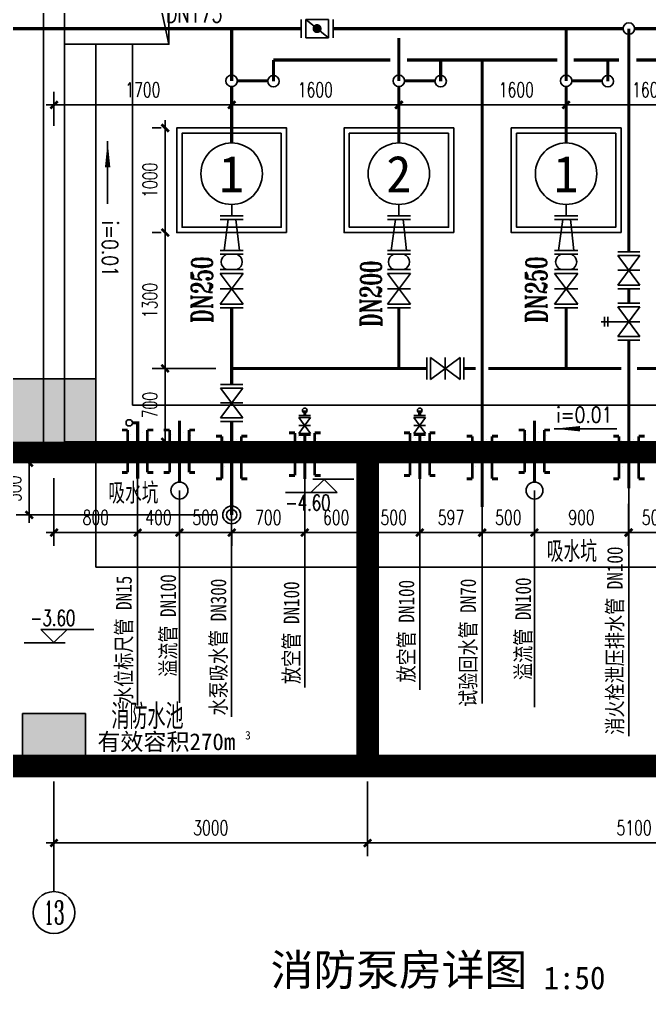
# Model space of a CAD drawing. Extents: x -1920 to 40080, y 2127 to 31827.
# Drawn here: x 3335 to 9364, y 16910 to 26186 of the extents above; entities that cross this region are included whole.
import ezdxf
from ezdxf.enums import TextEntityAlignment as Align

# ---------------------------------------------------------------- set-up
doc = ezdxf.new("R2010")
doc.units = 0
doc.header["$LTSCALE"] = 1000
doc.linetypes.add('ACAD_ISO04W100', pattern=[30.5, 24, -3, 0.5, -3])
doc.linetypes.add('ACAD_ISO05W100', pattern=[33, 24, -3, 0, -3, 0, -3])
for name, color, linetype in [('0STXT标注', 3, 'Continuous'), ('0SX消火栓', 1, 'ACAD_ISO04W100'), ('0SZ自喷', 11, 'ACAD_ISO05W100'), ('0标高', 3, 'Continuous'), ('0管径', 2, 'Continuous'), ('0细线', 8, 'Continuous'), ('0辅助', 8, 'Continuous'), ('0附件', 2, 'Continuous'), ('AXIS_TEXT', 7, 'Continuous'), ('CTXT', 2, 'Continuous'), ('CXHS', 6, 'ACAD_ISO04W100'), ('CZP', 30, 'ACAD_ISO05W100'), ('FM', 60, 'Continuous'), ('PUB_HATCH', 8, 'Continuous'), ('PUB_TEXT', 7, 'Continuous'), ('W_FU', 7, 'Continuous'), ('WALL', 9, 'Continuous'), ('zb', 7, 'Continuous'), ('消防', 6, 'Continuous')]:
    doc.layers.add(name, color=color, linetype=linetype)
doc.styles.add('BZ', font='romant.shx', dxfattribs={"width": 0.7, "bigfont": 'hztxt.shx'})
doc.styles.add('COMPLEX', font='COMPLEX')
doc.styles.add('DX', font='txt.shx', dxfattribs={"width": 0.7, "bigfont": 'hztxt.shx'})
doc.styles.add('HZHEITI', font='simhei.ttf')
doc.styles.add('ROMANT', font='romant.shx', dxfattribs={"width": 0.7, "height": 300})
doc.styles.get("Standard").update_dxf_attribs({"font": 'gbenor.shx', "bigfont": 'gbcbig.shx'})
doc.styles.add('TYHT', font='simhei.ttf', dxfattribs={"width": 0.7})
doc.styles.add('黑体', font='simhei.ttf')
doc.dimstyles.new('DIMA50', dxfattribs={"dimscale": 0.5, "dimtxt": 280, "dimasz": 1, "dimexe": 250, "dimexo": 300, "dimgap": 150, "dimtad": 1, "dimdec": 0, "dimdsep": 46, "dimtxsty": 'BZ', "dimblk": '_DIMX', "dimcen": 2.5, "dimclrd": 9, "dimclre": 9, "dimclrt": 256, "dimadec": 0, "dimazin": 0, "dimtfac": 1, "dimtdec": 0, "dimtix": 1, "dimtmove": 2, "dimatfit": 3, "dimldrblk": '_DIMX', "dimfxl": 1, "dimtolj": 1, "dimtzin": 0, "dimarcsym": 0})

# ---------------------------------------------------------------- blocks, each defined once
blk = doc.blocks.new('_FZH')
blk.add_lwpolyline([(-0.5, -0.5), (0.5, -0.5), (0.5, 0.5), (-0.5, 0.5)], close=True)
at = {"layer": 'PUB_HATCH'}
blk.add_solid([(-0.5, -0.5), (0.5, -0.5), (-0.5, 0.5), (0.5, 0.5)], dxfattribs=at)
blk = doc.blocks.new('_AXISO')
blk.add_circle((0, 0), 0.5)
at = {"layer": 'AXIS_TEXT', "style": 'COMPLEX', "width": 1.041667}
blk.add_attdef('A', text='', height=0.56, dxfattribs=at).set_placement((-0.25, -0.28), (0.25, -0.28), align=Align.FIT)
blk = doc.blocks.new('B5')
at = {"layer": 'FM'}
for p, q in [((-6, -1.5), (-6, 1.5)), ((-5.5, 1.5), (-5.5, -1.5)), ((-1.5, -1.5), (-1.5, 1.5)), ((-1, 1.5), (-1, -1.5)), ((1, -1.5), (1, 1.5)), ((1.5, -1.5), (1.5, 1.5)), ((1.5, 1.5), (5.5, -1.5)), ((1.5, -1.5), (5.5, 1.5)), ((5.5, 1.5), (5.5, -1.5)), ((6, -1.5), (6, 1.5)), ((-5.49, 0.56), (-1.5, 1)), ((-1.5, -1), (-5.49, -0.44))]:
    blk.add_line(p, q, dxfattribs=at)
for centre, start, end in [((0, 0.31), 18.9005, 161.0974), ((0, -0.31), 198.9005, 341.0974)]:
    blk.add_arc(centre, 1.06, start, end, dxfattribs=at)
blk = doc.blocks.new('_DIMX')
blk.add_line((-150, 0), (150, 0))
at = {"const_width": 50}
blk.add_lwpolyline([(-70, -70), (70, 70)], dxfattribs=at)
blk = doc.blocks.new('*D19')
at = {"layer": '0STXT标注', "color": 9, "lineweight": -2, "transparency": 16777216}
for p, q in [((3666, 25167), (3666, 25493.9)), ((3666.5, 25368.9), (5365.8, 25368.9)), ((5366.3, 25256.3), (5366.3, 25243.9))]:
    blk.add_line(p, q, dxfattribs=at)
at = {"layer": 'Defpoints', "color": 0, "transparency": 16777216}
for p in [(5366.3, 25406.3, 0), (5366.3, 25368.9), (3666, 25017, 0)]:
    blk.add_point(p, dxfattribs=at)
at = {"layer": '0STXT标注', "color": 9, "lineweight": -2, "transparency": 16777216, "xscale": 0.5, "yscale": 0.5, "zscale": 0.5, "rotation": 180}
blk.add_blockref('_DIMX', (3666, 25368.9), dxfattribs=at)
at = {"layer": '0STXT标注', "color": 9, "lineweight": -2, "transparency": 16777216, "xscale": 0.5, "yscale": 0.5, "zscale": 0.5}
blk.add_blockref('_DIMX', (5366.3, 25368.9), dxfattribs=at)
at = {"layer": '0STXT标注', "transparency": 16777216, "insert": (4516.1, 25513.9), "char_height": 140, "attachment_point": 5, "style": 'BZ'}
blk.add_mtext('\\A1;1700', dxfattribs=at)
blk = doc.blocks.new('*D20')
at = {"layer": '0STXT标注', "color": 9, "lineweight": -2, "transparency": 16777216}
for p, q in [((6966.3, 25457.1), (6966.3, 25493.9)), ((5366.8, 25368.9), (6965.8, 25368.9)), ((5366.3, 25256.3), (5366.3, 25243.9))]:
    blk.add_line(p, q, dxfattribs=at)
at = {"layer": 'Defpoints', "color": 0, "transparency": 16777216}
for p in [(5366.3, 25406.3, 0), (6966.3, 25368.9), (6966.3, 25307.1, 0)]:
    blk.add_point(p, dxfattribs=at)
at = {"layer": '0STXT标注', "color": 9, "lineweight": -2, "transparency": 16777216, "xscale": 0.5, "yscale": 0.5, "zscale": 0.5, "rotation": 180}
blk.add_blockref('_DIMX', (5366.3, 25368.9), dxfattribs=at)
at = {"layer": '0STXT标注', "color": 9, "lineweight": -2, "transparency": 16777216, "xscale": 0.5, "yscale": 0.5, "zscale": 0.5}
blk.add_blockref('_DIMX', (6966.3, 25368.9), dxfattribs=at)
at = {"layer": '0STXT标注', "transparency": 16777216, "insert": (6166.3, 25513.9), "char_height": 140, "attachment_point": 5, "style": 'BZ'}
blk.add_mtext('\\A1;1600', dxfattribs=at)
blk = doc.blocks.new('*D21')
at = {"layer": '0STXT标注', "color": 9, "lineweight": -2, "transparency": 16777216}
for p, q in [((6965.3, 25457.1), (6965.3, 25493.9)), ((8565.3, 25424), (8565.3, 25493.9)), ((6965.8, 25368.9), (8564.8, 25368.9))]:
    blk.add_line(p, q, dxfattribs=at)
at = {"layer": 'Defpoints', "color": 0, "transparency": 16777216}
for p in [(8565.3, 25368.9), (6965.3, 25307.1, 0), (8565.3, 25274, 0)]:
    blk.add_point(p, dxfattribs=at)
at = {"layer": '0STXT标注', "color": 9, "lineweight": -2, "transparency": 16777216, "xscale": 0.5, "yscale": 0.5, "zscale": 0.5, "rotation": 180}
blk.add_blockref('_DIMX', (6965.3, 25368.9), dxfattribs=at)
at = {"layer": '0STXT标注', "color": 9, "lineweight": -2, "transparency": 16777216, "xscale": 0.5, "yscale": 0.5, "zscale": 0.5}
blk.add_blockref('_DIMX', (8565.3, 25368.9), dxfattribs=at)
at = {"layer": '0STXT标注', "transparency": 16777216, "insert": (8089.3, 25513.9), "char_height": 140, "attachment_point": 5, "style": 'BZ'}
blk.add_mtext('\\A1;1600', dxfattribs=at)
blk = doc.blocks.new('*D22')
at = {"layer": '0STXT标注', "color": 9, "lineweight": -2, "transparency": 16777216}
for p, q in [((8565.3, 25424), (8565.3, 25493.9)), ((10165, 25392.2), (10165, 25493.9)), ((8565.8, 25368.9), (10164.5, 25368.9))]:
    blk.add_line(p, q, dxfattribs=at)
at = {"layer": 'Defpoints', "color": 0, "transparency": 16777216}
for p in [(10165, 25368.9), (8565.3, 25274, 0), (10165, 25242.2, 0)]:
    blk.add_point(p, dxfattribs=at)
at = {"layer": '0STXT标注', "color": 9, "lineweight": -2, "transparency": 16777216, "xscale": 0.5, "yscale": 0.5, "zscale": 0.5, "rotation": 180}
blk.add_blockref('_DIMX', (8565.3, 25368.9), dxfattribs=at)
at = {"layer": '0STXT标注', "color": 9, "lineweight": -2, "transparency": 16777216, "xscale": 0.5, "yscale": 0.5, "zscale": 0.5}
blk.add_blockref('_DIMX', (10165, 25368.9), dxfattribs=at)
at = {"layer": '0STXT标注', "transparency": 16777216, "insert": (9365.1, 25513.9), "char_height": 140, "attachment_point": 5, "style": 'BZ'}
blk.add_mtext('\\A1;1600', dxfattribs=at)
blk = doc.blocks.new('*D24')
at = {"layer": '0STXT标注', "color": 9, "lineweight": -2, "transparency": 16777216}
for p, q in [((3666, 21798.2), (3666, 21154.2)), ((4466, 21798.2), (4466, 21154.2)), ((3666.5, 21279.2), (4465.5, 21279.2))]:
    blk.add_line(p, q, dxfattribs=at)
at = {"layer": 'Defpoints', "color": 0, "transparency": 16777216}
for p in [(3666, 21948.2, 0), (4466, 21948.2, 0), (4466, 21279.2)]:
    blk.add_point(p, dxfattribs=at)
at = {"layer": '0STXT标注', "color": 9, "lineweight": -2, "transparency": 16777216, "xscale": 0.5, "yscale": 0.5, "zscale": 0.5, "rotation": 180}
blk.add_blockref('_DIMX', (3666, 21279.2), dxfattribs=at)
at = {"layer": '0STXT标注', "color": 9, "lineweight": -2, "transparency": 16777216, "xscale": 0.5, "yscale": 0.5, "zscale": 0.5}
blk.add_blockref('_DIMX', (4466, 21279.2), dxfattribs=at)
at = {"layer": '0STXT标注', "transparency": 16777216, "insert": (4066, 21424.2), "char_height": 140, "attachment_point": 5, "style": 'BZ'}
blk.add_mtext('\\A1;800', dxfattribs=at)
blk = doc.blocks.new('*D25')
at = {"layer": '0STXT标注', "color": 9, "lineweight": -2, "transparency": 16777216}
for p, q in [((4466, 21798.2), (4466, 21154.2)), ((4866, 21530.9), (4866, 21154.2)), ((4465.5, 21279.2), (4465, 21279.2)), ((4466, 21279.2), (4866, 21279.2)), ((4866.5, 21279.2), (4867, 21279.2))]:
    blk.add_line(p, q, dxfattribs=at)
at = {"layer": 'Defpoints', "color": 0, "transparency": 16777216}
for p in [(4466, 21948.2, 0), (4866, 21680.9, 0), (4866, 21279.2)]:
    blk.add_point(p, dxfattribs=at)
at = {"layer": '0STXT标注', "color": 9, "lineweight": -2, "transparency": 16777216, "xscale": 0.5, "yscale": 0.5, "zscale": 0.5}
blk.add_blockref('_DIMX', (4466, 21279.2), dxfattribs=at)
at = {"layer": '0STXT标注', "color": 9, "lineweight": -2, "transparency": 16777216, "xscale": 0.5, "yscale": 0.5, "zscale": 0.5, "rotation": 180}
blk.add_blockref('_DIMX', (4866, 21279.2), dxfattribs=at)
at = {"layer": '0STXT标注', "transparency": 16777216, "insert": (4666, 21424.2), "char_height": 140, "attachment_point": 5, "style": 'BZ'}
blk.add_mtext('\\A1;400', dxfattribs=at)
blk = doc.blocks.new('*D26')
at = {"layer": '0STXT标注', "color": 9, "lineweight": -2, "transparency": 16777216}
for p, q in [((4866, 21530.9), (4866, 21154.2)), ((4866.5, 21279.2), (5365.8, 21279.2)), ((5366.3, 21298.2), (5366.3, 21154.2))]:
    blk.add_line(p, q, dxfattribs=at)
at = {"layer": 'Defpoints', "color": 0, "transparency": 16777216}
for p in [(4866, 21680.9, 0), (5366.3, 21448.2, 0), (5366.3, 21279.2)]:
    blk.add_point(p, dxfattribs=at)
at = {"layer": '0STXT标注', "color": 9, "lineweight": -2, "transparency": 16777216, "xscale": 0.5, "yscale": 0.5, "zscale": 0.5, "rotation": 180}
blk.add_blockref('_DIMX', (4866, 21279.2), dxfattribs=at)
at = {"layer": '0STXT标注', "color": 9, "lineweight": -2, "transparency": 16777216, "xscale": 0.5, "yscale": 0.5, "zscale": 0.5}
blk.add_blockref('_DIMX', (5366.3, 21279.2), dxfattribs=at)
at = {"layer": '0STXT标注', "transparency": 16777216, "insert": (5116.1, 21424.2), "char_height": 140, "attachment_point": 5, "style": 'BZ'}
blk.add_mtext('\\A1;500', dxfattribs=at)
blk = doc.blocks.new('*D27')
at = {"layer": '0STXT标注', "color": 9, "lineweight": -2, "transparency": 16777216}
for p, q in [((6066, 21641.3), (6066, 21154.2)), ((5366.3, 21298.2), (5366.3, 21154.2)), ((5366.8, 21279.2), (6065.5, 21279.2))]:
    blk.add_line(p, q, dxfattribs=at)
at = {"layer": 'Defpoints', "color": 0, "transparency": 16777216}
for p in [(6066, 21791.3, 0), (5366.3, 21448.2, 0), (6066, 21279.2)]:
    blk.add_point(p, dxfattribs=at)
at = {"layer": '0STXT标注', "color": 9, "lineweight": -2, "transparency": 16777216, "xscale": 0.5, "yscale": 0.5, "zscale": 0.5, "rotation": 180}
blk.add_blockref('_DIMX', (5366.3, 21279.2), dxfattribs=at)
at = {"layer": '0STXT标注', "color": 9, "lineweight": -2, "transparency": 16777216, "xscale": 0.5, "yscale": 0.5, "zscale": 0.5}
blk.add_blockref('_DIMX', (6066, 21279.2), dxfattribs=at)
at = {"layer": '0STXT标注', "transparency": 16777216, "insert": (5716.1, 21424.2), "char_height": 140, "attachment_point": 5, "style": 'BZ'}
blk.add_mtext('\\A1;700', dxfattribs=at)
blk = doc.blocks.new('*D28')
at = {"layer": '0STXT标注', "color": 9, "lineweight": -2, "transparency": 16777216}
for p, q in [((6066, 21641.3), (6066, 21154.2)), ((6666, 21534.3), (6666, 21154.2)), ((6066.5, 21279.2), (6665.5, 21279.2))]:
    blk.add_line(p, q, dxfattribs=at)
at = {"layer": 'Defpoints', "color": 0, "transparency": 16777216}
for p in [(6066, 21791.3, 0), (6666, 21684.3, 0), (6666, 21279.2)]:
    blk.add_point(p, dxfattribs=at)
at = {"layer": '0STXT标注', "color": 9, "lineweight": -2, "transparency": 16777216, "xscale": 0.5, "yscale": 0.5, "zscale": 0.5, "rotation": 180}
blk.add_blockref('_DIMX', (6066, 21279.2), dxfattribs=at)
at = {"layer": '0STXT标注', "color": 9, "lineweight": -2, "transparency": 16777216, "xscale": 0.5, "yscale": 0.5, "zscale": 0.5}
blk.add_blockref('_DIMX', (6666, 21279.2), dxfattribs=at)
at = {"layer": '0STXT标注', "transparency": 16777216, "insert": (6366, 21424.2), "char_height": 140, "attachment_point": 5, "style": 'BZ'}
blk.add_mtext('\\A1;600', dxfattribs=at)
blk = doc.blocks.new('*D29')
at = {"layer": '0STXT标注', "color": 9, "lineweight": -2, "transparency": 16777216}
for p, q in [((7166, 21647.9), (7166, 21154.2)), ((6666, 21534.3), (6666, 21154.2)), ((6666.5, 21279.2), (7165.5, 21279.2))]:
    blk.add_line(p, q, dxfattribs=at)
at = {"layer": 'Defpoints', "color": 0, "transparency": 16777216}
for p in [(7166, 21797.9, 0), (6666, 21684.3, 0), (7166, 21279.2)]:
    blk.add_point(p, dxfattribs=at)
at = {"layer": '0STXT标注', "color": 9, "lineweight": -2, "transparency": 16777216, "xscale": 0.5, "yscale": 0.5, "zscale": 0.5, "rotation": 180}
blk.add_blockref('_DIMX', (6666, 21279.2), dxfattribs=at)
at = {"layer": '0STXT标注', "color": 9, "lineweight": -2, "transparency": 16777216, "xscale": 0.5, "yscale": 0.5, "zscale": 0.5}
blk.add_blockref('_DIMX', (7166, 21279.2), dxfattribs=at)
at = {"layer": '0STXT标注', "transparency": 16777216, "insert": (6916, 21424.2), "char_height": 140, "attachment_point": 5, "style": 'BZ'}
blk.add_mtext('\\A1;500', dxfattribs=at)
blk = doc.blocks.new('*D30')
at = {"layer": '0STXT标注', "color": 9, "lineweight": -2, "transparency": 16777216}
for p, q in [((7166, 21647.9), (7166, 21154.2)), ((7762.9, 21420.8), (7762.9, 21154.2)), ((7166.5, 21279.2), (7762.4, 21279.2))]:
    blk.add_line(p, q, dxfattribs=at)
at = {"layer": 'Defpoints', "color": 0, "transparency": 16777216}
for p in [(7166, 21797.9, 0), (7762.9, 21570.8, 0), (7762.9, 21279.2)]:
    blk.add_point(p, dxfattribs=at)
at = {"layer": '0STXT标注', "color": 9, "lineweight": -2, "transparency": 16777216, "xscale": 0.5, "yscale": 0.5, "zscale": 0.5, "rotation": 180}
blk.add_blockref('_DIMX', (7166, 21279.2), dxfattribs=at)
at = {"layer": '0STXT标注', "color": 9, "lineweight": -2, "transparency": 16777216, "xscale": 0.5, "yscale": 0.5, "zscale": 0.5}
blk.add_blockref('_DIMX', (7762.9, 21279.2), dxfattribs=at)
at = {"layer": '0STXT标注', "transparency": 16777216, "insert": (7464.4, 21424.2), "char_height": 140, "attachment_point": 5, "style": 'BZ'}
blk.add_mtext('\\A1;597', dxfattribs=at)
blk = doc.blocks.new('*D31')
at = {"layer": '0STXT标注', "color": 9, "lineweight": -2, "transparency": 16777216}
for p, q in [((8262.9, 21530.9), (8262.9, 21154.2)), ((7762.9, 21420.8), (7762.9, 21154.2)), ((7763.4, 21279.2), (8262.4, 21279.2))]:
    blk.add_line(p, q, dxfattribs=at)
at = {"layer": 'Defpoints', "color": 0, "transparency": 16777216}
for p in [(8262.9, 21680.9, 0), (7762.9, 21570.8, 0), (8262.9, 21279.2)]:
    blk.add_point(p, dxfattribs=at)
at = {"layer": '0STXT标注', "color": 9, "lineweight": -2, "transparency": 16777216, "xscale": 0.5, "yscale": 0.5, "zscale": 0.5, "rotation": 180}
blk.add_blockref('_DIMX', (7762.9, 21279.2), dxfattribs=at)
at = {"layer": '0STXT标注', "color": 9, "lineweight": -2, "transparency": 16777216, "xscale": 0.5, "yscale": 0.5, "zscale": 0.5}
blk.add_blockref('_DIMX', (8262.9, 21279.2), dxfattribs=at)
at = {"layer": '0STXT标注', "transparency": 16777216, "insert": (8012.9, 21424.2), "char_height": 140, "attachment_point": 5, "style": 'BZ'}
blk.add_mtext('\\A1;500', dxfattribs=at)
blk = doc.blocks.new('*D32')
at = {"layer": '0STXT标注', "color": 9, "lineweight": -2, "transparency": 16777216}
for p, q in [((8262.9, 21530.9), (8262.9, 21154.2)), ((9163, 21553.2), (9163, 21154.2)), ((8263.4, 21279.2), (9162.5, 21279.2))]:
    blk.add_line(p, q, dxfattribs=at)
at = {"layer": 'Defpoints', "color": 0, "transparency": 16777216}
for p in [(8262.9, 21680.9, 0), (9163, 21703.2, 0), (9163, 21279.2)]:
    blk.add_point(p, dxfattribs=at)
at = {"layer": '0STXT标注', "color": 9, "lineweight": -2, "transparency": 16777216, "xscale": 0.5, "yscale": 0.5, "zscale": 0.5, "rotation": 180}
blk.add_blockref('_DIMX', (8262.9, 21279.2), dxfattribs=at)
at = {"layer": '0STXT标注', "color": 9, "lineweight": -2, "transparency": 16777216, "xscale": 0.5, "yscale": 0.5, "zscale": 0.5}
blk.add_blockref('_DIMX', (9163, 21279.2), dxfattribs=at)
at = {"layer": '0STXT标注', "transparency": 16777216, "insert": (8712.9, 21424.2), "char_height": 140, "attachment_point": 5, "style": 'BZ'}
blk.add_mtext('\\A1;900', dxfattribs=at)
blk = doc.blocks.new('*D33')
at = {"layer": '0STXT标注', "color": 9, "lineweight": -2, "transparency": 16777216}
for p, q in [((9166, 21553.2), (9166, 21154.2)), ((9666, 21553.2), (9666, 21154.2)), ((9166.5, 21279.2), (9665.5, 21279.2))]:
    blk.add_line(p, q, dxfattribs=at)
at = {"layer": 'Defpoints', "color": 0, "transparency": 16777216}
for p in [(9166, 21703.2, 0), (9666, 21703.2, 0), (9666, 21279.2)]:
    blk.add_point(p, dxfattribs=at)
at = {"layer": '0STXT标注', "color": 9, "lineweight": -2, "transparency": 16777216, "xscale": 0.5, "yscale": 0.5, "zscale": 0.5, "rotation": 180}
blk.add_blockref('_DIMX', (9166, 21279.2), dxfattribs=at)
at = {"layer": '0STXT标注', "color": 9, "lineweight": -2, "transparency": 16777216, "xscale": 0.5, "yscale": 0.5, "zscale": 0.5}
blk.add_blockref('_DIMX', (9666, 21279.2), dxfattribs=at)
at = {"layer": '0STXT标注', "transparency": 16777216, "insert": (9416, 21424.2), "char_height": 140, "attachment_point": 5, "style": 'BZ'}
blk.add_mtext('\\A1;500', dxfattribs=at)
blk = doc.blocks.new('*D37')
at = {"layer": '0STXT标注', "color": 9, "lineweight": -2, "transparency": 16777216}
for p, q in [((5216, 21948.2), (3303.1, 21948.2)), ((3428.1, 21448.7), (3428.1, 21947.7)), ((5216, 21448.2), (3303.1, 21448.2))]:
    blk.add_line(p, q, dxfattribs=at)
at = {"layer": 'Defpoints', "color": 0, "transparency": 16777216}
for p in [(3428.1, 21948.2), (5366, 21948.2, 0), (5366, 21448.2, 0)]:
    blk.add_point(p, dxfattribs=at)
at = {"layer": '0STXT标注', "color": 9, "lineweight": -2, "transparency": 16777216, "xscale": 0.5, "yscale": 0.5, "zscale": 0.5}
for p, rotation in [((3428.1, 21948.2), 90), ((3428.1, 21448.2), 270)]:
    blk.add_blockref('_DIMX', p, dxfattribs=dict(at, rotation=rotation))
at = {"layer": '0STXT标注', "transparency": 16777216, "insert": (3283.1, 21698.2), "char_height": 140, "attachment_point": 5, "rotation": 90, "style": 'BZ'}
blk.add_mtext('\\A1;500', dxfattribs=at)
blk = doc.blocks.new('*D39')
at = {"layer": '0STXT标注', "color": 9, "lineweight": -2, "transparency": 16777216}
for p, q in [((3666, 18898.2), (3666, 18186.6)), ((6666, 18898.2), (6666, 18186.6)), ((3666.5, 18311.6), (6665.5, 18311.6))]:
    blk.add_line(p, q, dxfattribs=at)
at = {"layer": 'Defpoints', "color": 0, "transparency": 16777216}
for p in [(3666, 19048.2, 0), (6666, 19048.2, 0), (6666, 18311.6)]:
    blk.add_point(p, dxfattribs=at)
at = {"layer": '0STXT标注', "color": 9, "lineweight": -2, "transparency": 16777216, "xscale": 0.5, "yscale": 0.5, "zscale": 0.5, "rotation": 180}
blk.add_blockref('_DIMX', (3666, 18311.6), dxfattribs=at)
at = {"layer": '0STXT标注', "color": 9, "lineweight": -2, "transparency": 16777216, "xscale": 0.5, "yscale": 0.5, "zscale": 0.5}
blk.add_blockref('_DIMX', (6666, 18311.6), dxfattribs=at)
at = {"layer": '0STXT标注', "transparency": 16777216, "insert": (5166, 18456.6), "char_height": 140, "attachment_point": 5, "style": 'BZ'}
blk.add_mtext('\\A1;3000', dxfattribs=at)
blk = doc.blocks.new('*D40')
at = {"layer": '0STXT标注', "color": 9, "lineweight": -2, "transparency": 16777216}
for p, q in [((6666, 18898.2), (6666, 18186.6)), ((11766, 18898.2), (11766, 18186.6)), ((6666.5, 18311.6), (11765.5, 18311.6))]:
    blk.add_line(p, q, dxfattribs=at)
at = {"layer": 'Defpoints', "color": 0, "transparency": 16777216}
for p in [(6666, 19048.2, 0), (11766, 19048.2, 0), (11766, 18311.6)]:
    blk.add_point(p, dxfattribs=at)
at = {"layer": '0STXT标注', "color": 9, "lineweight": -2, "transparency": 16777216, "xscale": 0.5, "yscale": 0.5, "zscale": 0.5, "rotation": 180}
blk.add_blockref('_DIMX', (6666, 18311.6), dxfattribs=at)
at = {"layer": '0STXT标注', "color": 9, "lineweight": -2, "transparency": 16777216, "xscale": 0.5, "yscale": 0.5, "zscale": 0.5}
blk.add_blockref('_DIMX', (11766, 18311.6), dxfattribs=at)
at = {"layer": '0STXT标注', "transparency": 16777216, "insert": (9216, 18456.6), "char_height": 140, "attachment_point": 5, "style": 'BZ'}
blk.add_mtext('\\A1;5100', dxfattribs=at)
blk = doc.blocks.new('*D41')
at = {"layer": '0STXT标注', "color": 9, "lineweight": -2, "transparency": 16777216}
for p, q in [((5215.3, 22848.2), (4604.3, 22848.2)), ((4729.3, 22847.7), (4729.3, 22148.7)), ((5216, 22148.2), (4604.3, 22148.2))]:
    blk.add_line(p, q, dxfattribs=at)
at = {"layer": 'Defpoints', "color": 0, "transparency": 16777216}
for p in [(5365.3, 22848.2, 0), (4729.3, 22148.2), (5366, 22148.2, 0)]:
    blk.add_point(p, dxfattribs=at)
at = {"layer": '0STXT标注', "color": 9, "lineweight": -2, "transparency": 16777216, "xscale": 0.5, "yscale": 0.5, "zscale": 0.5}
for p, rotation in [((4729.3, 22848.2), 90), ((4729.3, 22148.2), 270)]:
    blk.add_blockref('_DIMX', p, dxfattribs=dict(at, rotation=rotation))
at = {"layer": '0STXT标注', "transparency": 16777216, "insert": (4584.3, 22498.2), "char_height": 140, "attachment_point": 5, "rotation": 90, "style": 'BZ'}
blk.add_mtext('\\A1;700', dxfattribs=at)
blk = doc.blocks.new('*D42')
at = {"layer": '0STXT标注', "color": 9, "lineweight": -2, "transparency": 16777216}
for p, q in [((4691, 24148.2), (4604.3, 24148.2)), ((4729.3, 22848.7), (4729.3, 24147.7)), ((5215.3, 22848.2), (4604.3, 22848.2))]:
    blk.add_line(p, q, dxfattribs=at)
at = {"layer": 'Defpoints', "color": 0, "transparency": 16777216}
for p in [(4729.3, 24148.2), (4841, 24148.2, 0), (5365.3, 22848.2, 0)]:
    blk.add_point(p, dxfattribs=at)
at = {"layer": '0STXT标注', "color": 9, "lineweight": -2, "transparency": 16777216, "xscale": 0.5, "yscale": 0.5, "zscale": 0.5}
for p, rotation in [((4729.3, 24148.2), 90), ((4729.3, 22848.2), 270)]:
    blk.add_blockref('_DIMX', p, dxfattribs=dict(at, rotation=rotation))
at = {"layer": '0STXT标注', "transparency": 16777216, "insert": (4584.3, 23498.2), "char_height": 140, "attachment_point": 5, "rotation": 90, "style": 'BZ'}
blk.add_mtext('\\A1;1300', dxfattribs=at)
blk = doc.blocks.new('*D43')
at = {"layer": '0STXT标注', "color": 9, "lineweight": -2, "transparency": 16777216}
for p, q in [((4691, 25148.2), (4604.3, 25148.2)), ((4729.3, 24148.7), (4729.3, 25147.7)), ((4691, 24148.2), (4604.3, 24148.2))]:
    blk.add_line(p, q, dxfattribs=at)
at = {"layer": 'Defpoints', "color": 0, "transparency": 16777216}
for p in [(4729.3, 25148.2), (4841, 25148.2, 0), (4841, 24148.2, 0)]:
    blk.add_point(p, dxfattribs=at)
at = {"layer": '0STXT标注', "color": 9, "lineweight": -2, "transparency": 16777216, "xscale": 0.5, "yscale": 0.5, "zscale": 0.5}
for p, rotation in [((4729.3, 25148.2), 90), ((4729.3, 24148.2), 270)]:
    blk.add_blockref('_DIMX', p, dxfattribs=dict(at, rotation=rotation))
at = {"layer": '0STXT标注', "transparency": 16777216, "insert": (4584.3, 24648.2), "char_height": 140, "attachment_point": 5, "rotation": 90, "style": 'BZ'}
blk.add_mtext('\\A1;1000', dxfattribs=at)

msp = doc.modelspace()

# ---------------------------------------------------------------- linework, layer by layer
at = {"layer": '0SX消火栓'}
for p, q in [((5366, 24416.7, 0), (5366, 24308.9, 0)), ((6966, 24416.7, 0), (6966, 24308.9, 0)), ((8566, 24416.7, 0), (8566, 24308.9, 0))]:
    msp.add_line(p, q, dxfattribs=at)
at = {"layer": '0SX消火栓', "const_width": 30, "elevation": 0}
for points in [[(2833.3, 26098.2), (6030.6, 26098.2)], [(5365.3, 26098.2), (5365.3, 25598.2)], [(6335.4, 26098.2), (9111, 26098.2)], [(8565.3, 26098.2), (8565.3, 25598.2)], [(9166, 26098.2), (9166, 23964.1)], [(9221, 26098.2), (9561.1, 26098.2)], [(5765.3, 25594.9), (5765.3, 25798.2)], [(6882.3, 25798.2), (5765.3, 25798.2)], [(8483.1, 25798.2), (7042.8, 25798.2)], [(7365.3, 25594.9), (7365.3, 25798.2)], [(7762.9, 21523.6), (7762.9, 25798.2)], [(9073.1, 25798.2), (8637.8, 25798.2)], [(8965.3, 25594.9), (8965.3, 25798.2)], [(9582.1, 25798.2), (9237.6, 25798.2)], [(5420.3, 25598.2), (5710.4, 25598.2)], [(7020.3, 25598.2), (7310.4, 25598.2)], [(8620.3, 25598.2), (8910.4, 25598.2)], [(5365.3, 25543.2), (5365.3, 25004.7)], [(6965.3, 25543.2), (6965.3, 25004.7)], [(8565.3, 25543.2), (8565.3, 25004.7)], [(9166, 23472), (9166, 23611.3)], [(5365.3, 23426.8), (5365.3, 22848.2)], [(6965.3, 23426.8), (6965.3, 22848.2)], [(8565.3, 23426.8), (8565.3, 22848.2)], [(9166, 23119.2), (9166, 21703.2)], [(5365.3, 22848.2), (7232.9, 22848.2)], [(5366, 22848.2), (5366, 22695.2)], [(7585.7, 22848.2), (7701.2, 22848.2)], [(7822.2, 22848.2), (9093.6, 22848.2)], [(9244.2, 22848.2), (9592.5, 22848.2)], [(6065, 22447.7), (6065, 22397.6)], [(7165, 22447.7), (7165, 22397.6)], [(4865.9, 22348.7), (4865.9, 21761.9)], [(5366, 22342.4), (5366, 21448.2)], [(8262.9, 22348.7), (8262.8, 21761.9)], [(4415.6, 22328.7), (4466, 22328.7), (4466, 21796.5)], [(6065.5, 22209.5), (6066, 21791.3)], [(7165.5, 22209.5), (7166, 21791.3)]]:
    msp.add_lwpolyline(points, dxfattribs=at)
at = {"layer": '0SZ自喷', "const_width": 30, "elevation": 0}
msp.add_lwpolyline([(6966, 26007.9), (6966, 25598.2)], dxfattribs=at)
at = {"layer": '0标高', "color": 2, "linetype": 'Continuous'}
for p, q in [((6249.9, 21788.4, 0), (6123.5, 21662, 0)), ((6249.9, 21788.4, 0), (6376.3, 21662, 0)), ((6376.3, 21662, 0), (5881.3, 21662, 0)), ((3539.6, 20353.6), (4048.1, 20353.6)), ((3666, 20227.2), (3539.6, 20353.6)), ((3666, 20227.2), (3792.4, 20353.6))]:
    msp.add_line(p, q, dxfattribs=at)
at = {"layer": '0标高', "color": 9}
for p, q in [((6533.8, 21789.7, 0), (6141.7, 21789.7, 0)), ((3382.1, 20225.9), (3774.2, 20225.9))]:
    msp.add_line(p, q, dxfattribs=at)
at = {"layer": '0细线', "linetype": 'ByBlock'}
for p, q in [((4466.1, 19625.9, 0), (4466, 21796.5, 0)), ((6066, 19798.1, 0), (6066, 21791.3, 0)), ((7166, 19775.1, 0), (7166, 21792.6, 0)), ((4866, 19652.9, 0), (4866, 21680.9, 0)), ((8262.9, 19610.4, 0), (8262.9, 21680.9, 0)), ((9166, 19333.9, 0), (9166, 21703.2, 0)), ((7762.9, 19644.4, 0), (7762.9, 21523.6, 0)), ((5363.3, 19517, 0), (5363.3, 21448.2, 0))]:
    msp.add_line(p, q, dxfattribs=at)
at = {"layer": '0辅助'}
for p, q in [((3566, 22148.2, 0), (3566, 28148.2)), ((3766, 22148.2, 0), (3766, 27948.2)), ((4066, 22498.2, 0), (4066, 25948.2)), ((4416, 22498.2, 0), (4416, 25948.2)), ((4066, 22748.2, 0), (4066, 20948.2, 0)), ((4416, 22498.2, 0), (11266, 22498.2, 0)), ((3766, 22148.2, 0), (11666, 22148.2, 0)), ((3068.2, 21948.2), (6566, 21948.2, 0)), ((6566, 21948.2, 0), (6566, 19148.2, 0)), ((6766, 21948.2, 0), (6766, 19148.2, 0)), ((6766, 21948.2, 0), (12258, 21948.2, 0)), ((4066, 20948.2, 0), (6566, 20948.2, 0)), ((6766, 20948.2, 0), (11266, 20948.2, 0)), ((6566, 19148.2, 0), (3063.8, 19148.2, 0)), ((12305.5, 19148.2, 0), (6766, 19148.2, 0)), ((12305.5, 18948.2, 0), (3063.8, 18948.2, 0)), ((3666, 17846.3, 0), (3666, 18898.2, 0))]:
    msp.add_line(p, q, dxfattribs=at)
msp.add_lwpolyline([(3766, 25948.2), (4766, 25948.2), (4766, 26948.2), (3766, 26948.2)], close=True, dxfattribs=at)
at = {"layer": '0辅助', "flags": 128}
msp.add_lwpolyline([(3766, 26948.2), (4586.9, 26780.3), (4766, 25948.2)], dxfattribs=at)
at = {"layer": '0辅助', "const_width": 200, "flags": 128}
for points in [[(6666, 22148.2), (6666, 18948.2)], [(12305.5, 19048.2), (3063.8, 19048.2)]]:
    msp.add_lwpolyline(points, dxfattribs=at)
at = {"layer": '0辅助', "color": 252, "const_width": 200, "flags": 128}
msp.add_lwpolyline([(12273.8, 22048.2), (3065.3, 22048.2)], dxfattribs=at)
at = {"layer": '0附件', "color": 60}
for p, q in [((6030.6, 26185.3, 0), (6030.6, 26011.1, 0)), ((6074.1, 26185.3, 0), (6074.1, 26011.1, 0)), ((6291.9, 26185.3, 0), (6074.1, 26185.3, 0)), ((6291.9, 26011.1, 0), (6074.1, 26185.3, 0)), ((6291.9, 26185.3, 0), (6291.9, 26011.1, 0)), ((6335.4, 26185.3, 0), (6335.4, 26011.1, 0)), ((6074.1, 26011.1, 0), (6291.9, 26011.1, 0))]:
    msp.add_line(p, q, dxfattribs=at)
at = {"layer": '0附件', "color": 60, "linetype": 'ByBlock'}
for p, q in [((9060.1, 23964.1, 0), (9271.8, 23964.1, 0)), ((9060.1, 23928.8, 0), (9271.8, 23928.8, 0)), ((9271.8, 23928.8, 0), (9060.1, 23646.5, 0)), ((9060.1, 23928.8, 0), (9271.8, 23646.5, 0)), ((9060.1, 23787.7, 0), (9271.8, 23787.7, 0)), ((9271.8, 23646.5, 0), (9060.1, 23646.5, 0)), ((9060.1, 23611.3, 0), (9271.8, 23611.3, 0)), ((9060.1, 23472, 0), (9271.8, 23472, 0)), ((9060.1, 23436.7, 0), (9271.8, 23154.5, 0)), ((9271.8, 23436.7, 0), (9060.1, 23154.5, 0)), ((9060.1, 23436.7, 0), (9271.8, 23436.7, 0)), ((8899.9, 23295.6, 0), (9271.8, 23295.6, 0)), ((8934, 23340.8, 0), (8934, 23249.9, 0)), ((8965.2, 23340.8, 0), (8965.2, 23249.9, 0)), ((9271.8, 23154.5, 0), (9060.1, 23154.5, 0)), ((9060.1, 23119.2, 0), (9271.8, 23119.2, 0)), ((7232.9, 22954.1, 0), (7232.9, 22742.4, 0)), ((7268.2, 22954.1, 0), (7268.2, 22742.4, 0)), ((7268.2, 22742.4, 0), (7550.4, 22954.1, 0)), ((7268.2, 22954.1, 0), (7550.4, 22742.4, 0)), ((7409.3, 22954.1, 0), (7409.3, 22742.4, 0)), ((7550.4, 22742.4, 0), (7550.4, 22954.1, 0)), ((7585.7, 22954.1, 0), (7585.7, 22742.4, 0)), ((5260.1, 22695.2, 0), (5471.8, 22695.2, 0)), ((5471.8, 22659.9, 0), (5260.1, 22659.9, 0)), ((5471.8, 22377.7, 0), (5260.1, 22659.9, 0)), ((5260.1, 22377.7, 0), (5471.8, 22659.9, 0)), ((5260.1, 22518.8, 0), (5471.8, 22518.8, 0)), ((5260.1, 22377.7, 0), (5471.8, 22377.7, 0)), ((6121.4, 22397.6, 0), (6008.5, 22397.6, 0)), ((6121.4, 22378.8, 0), (6008.5, 22378.8, 0)), ((6008.5, 22378.8, 0), (6121.4, 22228.3, 0)), ((6121.4, 22378.8, 0), (6008.5, 22228.3, 0)), ((7221.4, 22397.6, 0), (7108.5, 22397.6, 0)), ((7221.4, 22378.8, 0), (7108.5, 22378.8, 0)), ((7108.5, 22378.8, 0), (7221.4, 22228.3, 0)), ((7221.4, 22378.8, 0), (7108.5, 22228.3, 0)), ((5260.1, 22342.4, 0), (5471.8, 22342.4, 0)), ((6121.4, 22303.5, 0), (6008.5, 22303.5, 0)), ((7221.4, 22303.5, 0), (7108.5, 22303.5, 0)), ((6008.5, 22228.3, 0), (6121.4, 22228.3, 0)), ((6121.4, 22209.5, 0), (6008.5, 22209.5, 0)), ((7108.5, 22228.3, 0), (7221.4, 22228.3, 0)), ((7221.4, 22209.5, 0), (7108.5, 22209.5, 0))]:
    msp.add_line(p, q, dxfattribs=at)
at = {"layer": '0附件', "color": 60, "extrusion": (-1.4405e-10, -1.09487e-09, 1), "const_width": 43.5, "elevation": 0}
msp.add_lwpolyline([(6204.8, 26098.2, -1), (6161.2, 26098.2, -1)], format="xyb", close=True, dxfattribs=at)
at = {"layer": '0附件', "color": 2}
for centre, radius in [((9166, 26098.2, 0), 55), ((5365.3, 25598.2, 0), 55), ((5765.3, 25594.9, 0), 55), ((6965.3, 25598.2, 0), 55), ((7365.3, 25594.9, 0), 55), ((8565.3, 25598.2, 0), 55), ((8965.3, 25594.9, 0), 55), ((5366, 21448.2, 0), 85), ((5366, 21448.2, 0), 50)]:
    msp.add_circle(centre, radius, dxfattribs=at)
at = {"layer": '0附件', "color": 60, "linetype": 'ByBlock'}
for centre in [(6065, 22447.7, 0), (7165, 22447.7, 0)]:
    msp.add_circle(centre, 22.4, dxfattribs=at)
at = {"layer": 'CXHS', "color": 2, "linetype": 'ByBlock'}
msp.add_circle((4385.6, 22328.7, 0), 30, dxfattribs=at)
at = {"layer": 'CZP', "color": 60, "linetype": 'ByBlock'}
for p, q in [((5255.7, 23610.6, 0), (5476.2, 23610.6, 0)), ((6855.7, 23610.6, 0), (7076.2, 23610.6, 0)), ((8455.7, 23610.6, 0), (8676.2, 23610.6, 0))]:
    msp.add_line(p, q, dxfattribs=at)
at = {"layer": 'CZP', "color": 2, "linetype": 'ByBlock', "elevation": 0}
for points in [[(5891, 24148.2), (5891, 25148.2), (4841, 25148.2), (4841, 24148.2), (5891, 24148.2)], [(7491, 24148.2), (7491, 25148.2), (6441, 25148.2), (6441, 24148.2), (7491, 24148.2)], [(9091, 24148.2), (9091, 25148.2), (8041, 25148.2), (8041, 24148.2), (9091, 24148.2)], [(5841, 25098.2), (4891, 25098.2), (4891, 24198.2), (5841, 24198.2)], [(7441, 25098.2), (6491, 25098.2), (6491, 24198.2), (7441, 24198.2)], [(9041, 25098.2), (8091, 25098.2), (8091, 24198.2), (9041, 24198.2)]]:
    msp.add_lwpolyline(points, close=True, dxfattribs=at)
at = {"layer": 'CZP', "color": 60, "linetype": 'ByBlock'}
for centre in [(5365.3, 24710.7, 0), (6965.3, 24710.7, 0), (8565.3, 24710.7, 0)]:
    msp.add_circle(centre, 294, dxfattribs=at)
at = {"layer": 'CZP', "color": 2, "linetype": 'ByBlock'}
for centre in [(4866, 21680.9, 0), (8262.9, 21680.9, 0)]:
    msp.add_circle(centre, 80.9, dxfattribs=at)
at = {"layer": 'W_FU', "const_width": 26.2, "elevation": 0}
for points in [[(4372, 22261.4), (4315.8, 22261.4)], [(4372, 21854), (4372, 22261.4)], [(4559.5, 21854), (4559.5, 22261.4)], [(4559.5, 22261.4), (4615.8, 22261.4)], [(4772, 22261.4), (4715.7, 22261.4)], [(4772, 21854), (4772, 22261.4)], [(4959.5, 21854), (4959.5, 22261.4)], [(4959.5, 22261.4), (5015.7, 22261.4)], [(8169, 22261.4), (8112.7, 22261.4)], [(8169, 21854), (8169, 22261.4)], [(8356.5, 21854), (8356.5, 22261.4)], [(8356.5, 22261.4), (8412.7, 22261.4)], [(5272, 22201.1), (5215.8, 22201.1)], [(5272, 21793.7), (5272, 22201.1)], [(5459.5, 21793.7), (5459.5, 22201.1)], [(5459.5, 22201.1), (5515.8, 22201.1)], [(5972, 22233), (5915.8, 22233)], [(5972, 21825.6), (5972, 22233)], [(6159.5, 21825.6), (6159.5, 22233)], [(6159.5, 22233), (6215.8, 22233)], [(7072, 22233), (7015.8, 22233)], [(7072, 21825.6), (7072, 22233)], [(7259.5, 21825.6), (7259.5, 22233)], [(7259.5, 22233), (7315.8, 22233)], [(7668.9, 22201.1), (7612.7, 22201.1)], [(7668.9, 21793.7), (7668.9, 22201.1)], [(7856.4, 21793.7), (7856.4, 22201.1)], [(7856.4, 22201.1), (7912.7, 22201.1)], [(9072, 22201.1), (9015.8, 22201.1)], [(9072, 21793.7), (9072, 22201.1)], [(9259.5, 21793.7), (9259.5, 22201.1)], [(9259.5, 22201.1), (9315.8, 22201.1)], [(4372, 22048.2), (4315.8, 22048.2)], [(4559.5, 22048.2), (4615.8, 22048.2)], [(4772, 22048.2), (4715.7, 22048.2)], [(4959.5, 22048.2), (5015.7, 22048.2)], [(5272, 21988), (5215.8, 21988)], [(5459.5, 21988), (5515.8, 21988)], [(5972, 22019.8), (5915.8, 22019.8)], [(6159.5, 22019.8), (6215.8, 22019.8)], [(7072, 22019.8), (7015.8, 22019.8)], [(7259.5, 22019.8), (7315.8, 22019.8)], [(7668.9, 21988), (7612.7, 21988)], [(7856.4, 21988), (7912.7, 21988)], [(8169, 22048.2), (8112.7, 22048.2)], [(8356.5, 22048.2), (8412.7, 22048.2)], [(9072, 21988), (9015.8, 21988)], [(9259.5, 21988), (9315.8, 21988)], [(4372, 21854), (4315.8, 21854)], [(4559.5, 21854), (4615.8, 21854)], [(4772, 21854), (4715.7, 21854)], [(4959.5, 21854), (5015.7, 21854)], [(5272, 21793.7), (5215.8, 21793.7)], [(5459.5, 21793.7), (5515.8, 21793.7)], [(5972, 21825.6), (5915.8, 21825.6)], [(6159.5, 21825.6), (6215.8, 21825.6)], [(7072, 21825.6), (7015.8, 21825.6)], [(7259.5, 21825.6), (7315.8, 21825.6)], [(7668.9, 21793.7), (7612.7, 21793.7)], [(7856.4, 21793.7), (7912.7, 21793.7)], [(8169, 21854), (8112.7, 21854)], [(8356.5, 21854), (8412.7, 21854)], [(9072, 21793.7), (9015.8, 21793.7)], [(9259.5, 21793.7), (9315.8, 21793.7)]]:
    msp.add_lwpolyline(points, dxfattribs=at)
at = {"layer": 'WALL', "color": 9, "ltscale": 500}
for p, q in [((4393.7, 22219.6, 0), (4393.7, 22219.6, 0)), ((4508.8, 22231.9, 0), (4508.8, 22231.9, 0)), ((4576.5, 22210.2, 0), (4576.5, 22210.2, 0)), ((4793.7, 22219.6, 0), (4793.7, 22219.6, 0)), ((4908.8, 22231.9, 0), (4908.8, 22231.9, 0)), ((4976.4, 22210.2, 0), (4976.4, 22210.2, 0)), ((5408.8, 22171.6, 0), (5408.8, 22171.6, 0)), ((5993.7, 22191.1, 0), (5993.7, 22191.1, 0)), ((6007.2, 22201.9, 0), (6007.2, 22201.9, 0)), ((6024.3, 22190.9, 0), (6024.3, 22190.9, 0)), ((6099.2, 22211.8, 0), (6099.2, 22211.8, 0)), ((6101.5, 22190.9, 0), (6101.5, 22190.9, 0)), ((6106.6, 22190.9, 0), (6106.6, 22190.9, 0)), ((6107.8, 22232.8, 0), (6107.8, 22232.8, 0)), ((6176.5, 22181.8, 0), (6176.5, 22181.8, 0)), ((7093.7, 22191.1, 0), (7093.7, 22191.1, 0)), ((7107.2, 22201.9, 0), (7107.2, 22201.9, 0)), ((7124.3, 22190.9, 0), (7124.3, 22190.9, 0)), ((7199.2, 22211.8, 0), (7199.2, 22211.8, 0)), ((7201.5, 22190.9, 0), (7201.5, 22190.9, 0)), ((7206.6, 22190.9, 0), (7206.6, 22190.9, 0)), ((7207.8, 22232.8, 0), (7207.8, 22232.8, 0)), ((7276.5, 22181.8, 0), (7276.5, 22181.8, 0)), ((7805.7, 22171.6, 0), (7805.7, 22171.6, 0)), ((8190.6, 22219.6, 0), (8190.6, 22219.6, 0)), ((8305.7, 22231.9, 0), (8305.7, 22231.9, 0)), ((8373.4, 22210.2, 0), (8373.4, 22210.2, 0)), ((9208.8, 22171.6, 0), (9208.8, 22171.6, 0)), ((5293.7, 22159.3, 0), (5293.7, 22159.3, 0)), ((5476.5, 22150, 0), (5476.5, 22150, 0)), ((7690.6, 22159.3, 0), (7690.6, 22159.3, 0)), ((7873.4, 22150, 0), (7873.4, 22150, 0)), ((9093.7, 22159.3, 0), (9093.7, 22159.3, 0)), ((9276.5, 22150, 0), (9276.5, 22150, 0)), ((4325.3, 22032.4, 0), (4353.3, 22051.2, 0)), ((4353.3, 22051.8, 0), (4364.7, 22017.8, 0)), ((4725.3, 22032.4, 0), (4753.3, 22051.2, 0)), ((4753.3, 22051.8, 0), (4764.7, 22017.8, 0)), ((5225.3, 21972.1, 0), (5253.3, 21990.9, 0)), ((5253.3, 21991.5, 0), (5264.7, 21957.5, 0)), ((5925.3, 22003.9, 0), (5953.3, 22022.8, 0)), ((5953.3, 22023.3, 0), (5964.7, 21989.3, 0)), ((7025.3, 22003.9, 0), (7053.3, 22022.8, 0)), ((7053.3, 22023.3, 0), (7064.7, 21989.3, 0)), ((7622.2, 21972.1, 0), (7650.2, 21990.9, 0)), ((7650.3, 21991.5, 0), (7661.7, 21957.5, 0)), ((8122.2, 22032.4, 0), (8150.2, 22051.2, 0)), ((8150.3, 22051.8, 0), (8161.7, 22017.8, 0)), ((9025.3, 21972.1, 0), (9053.3, 21990.9, 0)), ((9053.3, 21991.5, 0), (9064.7, 21957.5, 0)), ((4400.9, 21973.3, 0), (4400.9, 21973.3, 0)), ((4800.8, 21973.3, 0), (4800.8, 21973.3, 0)), ((5300.9, 21913, 0), (5300.9, 21913, 0)), ((6000.9, 21944.9, 0), (6000.9, 21944.9, 0)), ((7100.9, 21944.9, 0), (7100.9, 21944.9, 0)), ((7697.8, 21913, 0), (7697.8, 21913, 0)), ((8197.8, 21973.3, 0), (8197.8, 21973.3, 0)), ((9100.9, 21913, 0), (9100.9, 21913, 0))]:
    msp.add_line(p, q, dxfattribs=at)
at = {"layer": 'WALL', "color": 2, "ltscale": 500, "elevation": 0}
for points in [[(4179.2, 25021.2, 0, 51.5, 0), (4179.2, 24772.6, 51.5, 51.5, 0)], [(8450.4, 22272.5, 0, 51.5, 0), (8699, 22272.5, 51.5, 51.5, 0)]]:
    msp.add_lwpolyline(points, format="xyseb", dxfattribs=at)
at = {"layer": '消防'}
for p, q in [((4179.2, 24421.9, 0), (4179.2, 25021.2, 0)), ((9049.7, 22272.5, 0), (8450.4, 22272.5, 0))]:
    msp.add_line(p, q, dxfattribs=at)

# ---------------------------------------------------------------- block references
at = {"layer": '0辅助', "color": 252}
for p, xscale, yscale, zscale in [((3666, 22348.2, 0), 800, 800, 600), ((3666, 19248.2), 600, 600, 400)]:
    msp.add_blockref('_FZH', p, dxfattribs=dict(at, xscale=xscale, yscale=yscale, zscale=zscale))
at = {"layer": '0辅助'}
ref = msp.add_blockref('_AXISO', (3666, 17646.3, 0), dxfattribs=dict(at, xscale=400, yscale=400, zscale=400))
ref.add_attrib('A', '13', dxfattribs={"layer": 'AXIS_TEXT', "height": 224, "style": 'COMPLEX', "width": 0.646552}).set_placement((3566, 17534.3, 0), (3766, 17534.3, 0), align=Align.FIT)
at = {"layer": 'CZP', "color": 60, "linetype": 'ByBlock', "xscale": 73.49999999974877, "yscale": 73.5, "zscale": 73.49999999976716, "rotation": 270.0008019373892}
for p in [(5366, 23867.9, 0), (6966, 23867.9, 0), (8566, 23867.9, 0)]:
    msp.add_blockref('B5', p, dxfattribs=at)

# ---------------------------------------------------------------- texts
at = {"style": '黑体'}
msp.add_text('消防泵房详图', height=300, dxfattribs=at).set_placement((5738.9, 16948.7))
at = {"layer": '0STXT标注', "linetype": 'ByBlock', "style": 'TYHT', "width": 0.8}
for s, p in [('消火栓泄压排水管 DN100', (9107, 19346.6, 0)), ('溢流管 DN100', (4832.8, 19900.2, 0)), ('水位标尺管 DN15', (4409.8, 19640, 0)), ('水泵吸水管 DN300', (5313.6, 19530.4, 0)), ('放空管 DN100', (6012.4, 19832.2, 0)), ('放空管 DN100', (7112.4, 19846, 0)), ('试验回水管 DN70', (7703, 19612.3, 0)), ('溢流管 DN100', (8229.8, 19869.4, 0))]:
    msp.add_text(s, height=150, rotation=90.00025, dxfattribs=at).set_placement(p)
at = {"layer": '0标高', "color": 2, "linetype": 'Continuous', "style": 'ROMANT', "width": 0.7}
for s, p in [('-4.60', (5879.8, 21490.6, 0)), ('-3.60', (3437.8, 20388))]:
    msp.add_text(s, height=150, dxfattribs=at).set_placement(p)
at = {"layer": '0管径', "color": 3, "linetype": 'Continuous', "style": 'ROMANT', "width": 0.7}
for s, height, rotation, p in [('DN175', 175, 0, (4737, 26157.1, 0)), ('DN250', 200, 90, (5180.9, 23283.5, 0)), ('DN200', 200, 90, (6799, 23244.7, 0)), ('DN250', 200, 90, (8380.9, 23283.5, 0))]:
    msp.add_text(s, height=height, rotation=rotation, dxfattribs=at).set_placement(p)
at = {"layer": '0辅助', "style": 'DX', "width": 0.8}
for p in [(4185.4, 21556), (8381.2, 20998.8, 0)]:
    msp.add_text('吸水坑', height=200, dxfattribs=at).set_placement(p)
at = {"layer": '0辅助', "color": 0, "style": 'HZHEITI'}
msp.add_text('1:50', height=217.83, dxfattribs=at).set_placement((8349.3, 16913.3, 0))
at = {"layer": 'CTXT', "style": 'TYHT'}
for s, p in [('1', (5246, 24533.6, 0)), ('2', (6846, 24533.6, 0)), ('1', (8446, 24533.6, 0))]:
    msp.add_text(s, height=350, rotation=0, dxfattribs=at).set_placement(p)
at = {"layer": 'PUB_TEXT', "style": '黑体'}
for s, height, p in [('有效容积270m', 161.32, (4081.7, 19199.3, 0)), ('3', 80.7, (5494.2, 19301.4, 0))]:
    msp.add_text(s, height=height, dxfattribs=at).set_placement(p)
at = {"layer": 'zb'}
msp.add_text('消防水池', height=240, dxfattribs=at).set_placement((4214.6, 19400.4, 0))
at = {"layer": '消防', "style": 'ROMANT', "width": 0.8}
msp.add_text('i=0.01', height=150, rotation=270, dxfattribs=at).set_placement((4206.5, 23992.7, 0), align=Align.MIDDLE)
msp.add_text('i=0.01', height=150, dxfattribs=at).set_placement((8739.9, 22409.2, 0), align=Align.MIDDLE)

# ---------------------------------------------------------------- dimensions: what is measured, and where the dimension line sits
at = {"layer": '0STXT标注'}
for base, p1, p2, picture, middle in [((5366.3, 25368.9, 0), (3666, 25017, 0), (5366.3, 25406.3, 0), '*D19', (4516.1, 25513.9, 0)), ((6966.3, 25368.9, 0), (5366.3, 25406.3, 0), (6966.3, 25307.1, 0), '*D20', (6166.3, 25513.9, 0)), ((10165, 25368.9, 0), (8565.3, 25274, 0), (10165, 25242.2), '*D22', (9365.1, 25513.9, 0)), ((4466, 21279.2, 0), (3666, 21948.2, 0), (4466, 21948.2, 0), '*D24', (4066, 21424.2, 0)), ((4866, 21279.2, 0), (4466, 21948.2, 0), (4866, 21680.9, 0), '*D25', (4666, 21424.2, 0)), ((6066, 21279.2, 0), (5366.3, 21448.2, 0), (6066, 21791.3, 0), '*D27', (5716.1, 21424.2, 0)), ((6666, 21279.2, 0), (6066, 21791.3, 0), (6666, 21684.3), '*D28', (6366, 21424.2, 0)), ((7166, 21279.2, 0), (6666, 21684.3), (7166, 21797.9, 0), '*D29', (6916, 21424.2, 0)), ((7762.9, 21279.2, 0), (7166, 21797.9, 0), (7762.9, 21570.8, 0), '*D30', (7464.4, 21424.2, 0)), ((5366.3, 21279.2, 0), (4866, 21680.9, 0), (5366.3, 21448.2, 0), '*D26', (5116.1, 21424.2, 0)), ((8262.9, 21279.2, 0), (7762.9, 21570.8, 0), (8262.9, 21680.9, 0), '*D31', (8012.9, 21424.2, 0)), ((9163, 21279.2, 0), (8262.9, 21680.9, 0), (9163, 21703.2, 0), '*D32', (8712.9, 21424.2, 0)), ((9666, 21279.2, 0), (9166, 21703.2, 0), (9666, 21703.2, 0), '*D33', (9416, 21424.2, 0)), ((6666, 18311.6, 0), (3666, 19048.2), (6666, 19048.2), '*D39', (5166, 18456.6, 0)), ((11766, 18311.6, 0), (6666, 19048.2), (11766, 19048.2), '*D40', (9216, 18456.6, 0))]:
    dim = msp.add_linear_dim(base=base, p1=p1, p2=p2, dimstyle='DIMA50', dxfattribs=at)
    dim.commit()
    dim.dimension.update_dxf_attribs({"geometry": picture, "text_midpoint": middle})
dim = msp.add_linear_dim(base=(8565.3, 25368.9, 0), p1=(6965.3, 25307.1, 0), p2=(8565.3, 25274, 0), dimstyle='DIMA50', dxfattribs=at)
dim.commit()
dim.dimension.update_dxf_attribs({"geometry": '*D21', "text_midpoint": (8089.3, 25513.9, 0), "dimtype": 160})
for base, p1, p2, picture, middle in [((4729.3, 25148.2, 0), (4841, 24148.2, 0), (4841, 25148.2, 0), '*D43', (4584.3, 24648.2, 0)), ((4729.3, 24148.2, 0), (5365.3, 22848.2, 0), (4841, 24148.2, 0), '*D42', (4584.3, 23498.2, 0)), ((4729.3, 22148.2, 0), (5365.3, 22848.2, 0), (5366, 22148.2, 0), '*D41', (4584.3, 22498.2, 0)), ((3428.1, 21948.2, 0), (5366, 21448.2, 0), (5366, 21948.2, 0), '*D37', (3283.1, 21698.2, 0))]:
    dim = msp.add_linear_dim(base=base, p1=p1, p2=p2, angle=90, dimstyle='DIMA50', dxfattribs=at)
    dim.commit()
    dim.dimension.update_dxf_attribs({"geometry": picture, "text_midpoint": middle})

doc.saveas('drawing.dxf')
